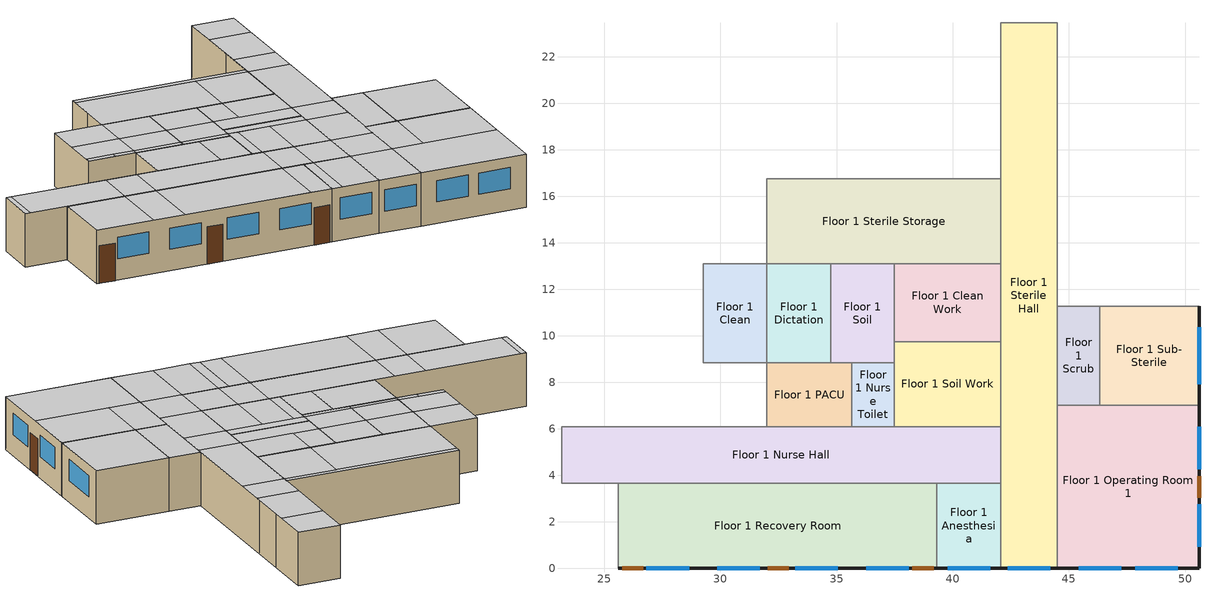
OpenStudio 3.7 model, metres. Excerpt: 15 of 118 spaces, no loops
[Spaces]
Floor 1 Clean
 floor ground (Foundation F 126 Perim 0 Area 1171): 32,13.11 32,8.84 29.26,8.84 29.26,13.11 z0
 wall to Floor 1 Nurse Station: 29.26,8.84 32,8.84 z0:3.05
 wall to Floor 1 Humid: 32,13.11 29.26,13.11 z0:3.05
 wall to Floor 1 Nourishment: 29.26,13.11 29.26,8.84 z0:3.05
 wall to Floor 1 Dictation: 32,8.84 32,13.11 z0:3.05
 ceiling to Floor 2 Exam Hall 2: 30.78,8.84 30.78,9.14 29.26,9.14 29.26,8.84 z3.05
 ceiling to Floor 2 Exam 3: 32,8.84 32,9.14 30.78,9.14 30.78,8.84 z3.05
 ceiling to Floor 2 Reception Hall: 32,9.14 32,10.97 29.26,10.97 29.26,9.14 z3.05
 ceiling to Floor 2 X-Ray: 32,10.97 32,13.11 29.26,13.11 29.26,10.97 z3.05
Floor 1 Operating Room 1
 floor ground (Foundation F 126 Perim 1311 Area 4274): 50.6,7.01 50.6,0 44.5,0 44.5,7.01 z0
 wall outside: 44.5,0 50.6,0 50.6,7.01 z0:3.05
 wall to Floor 1 Sterile Hall: 44.5,7.01 44.5,0 z0:3.05
 wall to Floor 1 Scrub: 46.33,7.01 44.5,7.01 z0:3.05
 wall to Floor 1 Sub-Sterile: 50.6,7.01 46.33,7.01 z0:3.05
 window: 47.85,0 49.68,0 / 50.6,4.27 50.6,6.1 / 50.6,0.91 50.6,2.74 / 45.42,0 47.24,0 z1.22:2.44
 door: 50.6,3.03 50.6,3.95 z0:2.13
 ceiling to Floor 2 Conference: 50.6,0 50.6,3.66 44.5,3.66 44.5,0 z3.05
 ceiling to Floor 2 Office Hall: 46.33,3.66 46.33,7.01 44.5,7.01 44.5,3.66 z3.05
 ceiling to Floor 2 Office: 50.6,3.66 50.6,7.01 46.33,7.01 46.33,3.66 z3.05
Floor 1 Soil
 floor ground (Foundation F 126 Perim 0 Area 1171): 37.49,13.11 37.49,8.84 34.75,8.84 34.75,13.11 z0
 wall to Floor 1 PACU: 34.75,8.84 35.66,8.84 z0:3.05
 wall to Floor 1 Soil Work: 37.49,8.84 37.49,9.75 z0:3.05
 wall to Floor 1 Clean Work: 37.49,9.75 37.49,13.11 z0:3.05
 wall to Floor 1 Nurse Toilet: 35.66,8.84 37.49,8.84 z0:3.05
 wall to Floor 1 Dictation: 34.75,13.11 34.75,8.84 z0:3.05
 wall to Floor 1 Sterile Storage: 37.49,13.11 34.75,13.11 z0:3.05
 ceiling to Floor 2 X-Ray: 37.49,10.97 37.49,13.11 34.75,13.11 34.75,10.97 z3.05
 ceiling to Floor 2 Exam 3: 37.49,8.84 37.49,9.14 34.75,9.14 34.75,8.84 z3.05
 ceiling to Floor 2 Reception Hall: 37.49,9.14 37.49,10.97 34.75,10.97 34.75,9.14 z3.05
Floor 1 Sterile Hall
 floor ground (Foundation F 126 Perim 244 Area 5723): 44.5,23.47 44.5,0 42.06,0 42.06,23.47 z0
 wall outside: 42.06,0 44.5,0 z0:3.05
 wall to Floor 1 Clean Work: 42.06,13.11 42.06,9.75 z0:3.05
 wall to Floor 1 Utility Hall: 44.5,23.47 42.06,23.47 z0:3.05
 wall to Floor 1 Nurse Hall: 42.06,6.1 42.06,3.66 z0:3.05
 wall to Floor 1 Operating Room 2: 44.5,11.28 44.5,18.59 z0:3.05
 wall to Floor 1 Utility Room: 44.5,20.73 44.5,23.47 z0:3.05
 wall to Floor 1 Utility Janitor: 44.5,18.59 44.5,20.73 z0:3.05
 wall to Floor 1 Soil Work: 42.06,9.75 42.06,6.1 z0:3.05
 wall to Floor 1 Scrub: 44.5,7.01 44.5,11.28 z0:3.05
 wall to Floor 1 Sterile Storage: 42.06,16.76 42.06,13.11 z0:3.05
 wall to Floor 1 Locker Room Hall: 42.06,19.2 42.06,16.76 z0:3.05
 wall to Floor 1 Anesthesia: 42.06,3.66 42.06,0 z0:3.05
 wall to Floor 1 Operating Room 3: 42.06,23.47 42.06,19.2 z0:3.05
 window: 42.37,0 44.2,0 z1.22:2.44
 ceiling to Floor 2 Work Hall: 44.5,16.46 44.5,18.29 42.06,18.29 42.06,16.46 z3.05
 ceiling to Floor 2 Nurse Station 1: 44.5,18.29 44.5,21.34 42.06,21.34 42.06,18.29 z3.05
 ceiling to Floor 2 Storage 2: 44.5,21.34 44.5,23.47 42.06,23.47 42.06,21.34 z3.05
 ceiling to Floor 2 Conference Toilet: 44.5,3.66 44.5,6.1 42.06,6.1 42.06,3.66 z3.05
 ceiling to Floor 2 Reception Hall: 44.5,9.14 44.5,10.97 42.06,10.97 42.06,9.14 z3.05
 ceiling to Floor 2 Conference: 44.5,0 44.5,3.66 42.06,3.66 42.06,0 z3.05
 ceiling to Floor 2 Lounge: 44.5,6.1 44.5,9.14 42.06,9.14 42.06,6.1 z3.05
 ceiling to Floor 2 Scheduling 1: 44.5,10.97 44.5,16.46 42.06,16.46 42.06,10.97 z3.05
Floor 1 Anesthesia
 floor ground (Foundation F 126 Perim 274 Area 1003): 42.06,3.66 42.06,0 39.32,0 39.32,3.66 z0
 wall outside: 39.32,0 42.06,0 z0:3.05
 wall to Floor 1 Nurse Hall: 42.06,3.66 39.32,3.66 z0:3.05
 wall to Floor 1 Recovery Room: 39.32,3.66 39.32,0 z0:3.05
 window: 39.78,0 41.61,0 z1.22:2.44
 ceiling to Floor 2 Exam 4: 42.06,0 42.06,3.66 39.93,3.66 39.93,0 z3.05
 ceiling to Floor 2 Exam Hall 3: 39.93,0 39.93,3.66 39.32,3.66 39.32,0 z3.05
Floor 1 Sterile Storage
 floor ground (Foundation F 126 Perim 0 Area 3679): 42.06,16.76 42.06,13.11 32,13.11 32,16.76 z0
 wall to Floor 1 Nurse Janitor: 32,16.76 32,14.94 z0:3.05
 wall to Floor 1 Humid: 32,14.94 32,13.11 z0:3.05
 wall to Floor 1 Locker Room Hall: 42.06,16.76 32,16.76 z0:3.05
 wall to Floor 1 Dictation: 32,13.11 34.75,13.11 z0:3.05
 wall to Floor 1 Clean Work: 37.49,13.11 42.06,13.11 z0:3.05
 ceiling to Floor 2 Scheduling 1: 42.06,13.11 42.06,16.46 39.01,16.46 39.01,13.11 z3.05
 ceiling to Floor 2 Work Hall: 42.06,16.46 42.06,16.76 32,16.76 32,16.46 z3.05
 ceiling to Floor 2 X-Ray: 39.01,13.11 39.01,16.46 32,16.46 32,13.11 z3.05
Floor 1 PACU
 floor ground (Foundation F 126 Perim 0 Area 1003): 35.66,8.84 35.66,6.1 32,6.1 32,8.84 z0
 wall to Floor 1 Nurse Toilet: 35.66,6.1 35.66,8.84 z0:3.05
 wall to Floor 1 Nurse Station: 32,8.84 32,6.1 z0:3.05
 wall to Floor 1 Nurse Hall: 32,6.1 35.66,6.1 z0:3.05
 wall to Floor 1 Dictation: 34.75,8.84 32,8.84 z0:3.05
 ceiling to Floor 2 Exam 3: 35.66,6.1 35.66,8.84 32,8.84 32,6.1 z3.05
Floor 1 Scrub
 floor ground (Foundation F 126 Perim 0 Area 78): 46.33,11.28 46.33,7.01 44.5,7.01 44.5,11.28 z0
 wall to Floor 1 Operating Room 2: 46.33,11.28 44.5,11.28 z0:3.05
 wall to Floor 1 Sub-Sterile: 46.33,7.01 46.33,11.28 z0:3.05
 ceiling to Floor 2 Office Hall: 46.33,7.01 46.33,11.28 44.5,11.28 44.5,7.01 z3.05
Floor 1 Sub-Sterile
 floor ground (Foundation F 126 Perim 427 Area 1821): 50.6,11.28 50.6,7.01 46.33,7.01 46.33,11.28 z0
 wall outside: 50.6,7.01 50.6,11.28 z0:3.05
 wall to Floor 1 Operating Room 2: 50.6,11.28 46.33,11.28 z0:3.05
 window: 50.6,7.92 50.6,10.36 z1.22:2.44
 ceiling to Floor 2 Office: 50.6,7.01 50.6,11.28 46.33,11.28 46.33,7.01 z3.05
Floor 1 Recovery Room
 floor ground (Foundation F 126 Perim 1372 Area 5017): 39.32,3.66 39.32,0 25.6,0 25.6,3.66 z0
 wall outside: 25.6,0 39.32,0 z0:3.05
 wall to Floor 1 Step Down: 25.6,3.66 25.6,0 z0:3.05
 wall to Floor 1 Nurse Hall: 39.32,3.66 25.6,3.66 z0:3.05
 window: 26.82,0 28.65,0 / 36.27,0 38.1,0 / 33.22,0 35.05,0 / 29.87,0 31.7,0 z1.22:2.44
 door: 32.03,0 32.95,0 / 25.77,0 26.68,0 / 38.27,0 39.18,0 z0:2.13
 ceiling to Floor 2 Exam Hall 3: 39.32,0 39.32,3.66 38.1,3.66 38.1,0 z3.05
 ceiling to Floor 2 Exam 3: 38.1,0 38.1,3.66 30.78,3.66 30.78,0 z3.05
 ceiling to Floor 2 Exam Hall 2: 30.78,0 30.78,3.66 28.96,3.66 28.96,0 z3.05
 ceiling to Floor 2 Exam 2: 28.96,0 28.96,3.66 25.6,3.66 25.6,0 z3.05
Floor 1 Nurse Toilet
 floor ground (Foundation F 126 Perim 0 Area 502): 37.49,8.84 37.49,6.1 35.66,6.1 35.66,8.84 z0
 wall to Floor 1 Soil Work: 37.49,6.1 37.49,8.84 z0:3.05
 wall to Floor 1 Nurse Hall: 35.66,6.1 37.49,6.1 z0:3.05
 ceiling to Floor 2 Exam 3: 37.49,6.1 37.49,8.84 35.66,8.84 35.66,6.1 z3.05
Floor 1 Clean Work
 floor ground (Foundation F 126 Perim 0 Area 1533): 42.06,13.11 42.06,9.75 37.49,9.75 37.49,13.11 z0
 wall to Floor 1 Soil Work: 37.49,9.75 42.06,9.75 z0:3.05
 ceiling to Floor 2 Scheduling 1: 42.06,10.97 42.06,13.11 39.01,13.11 39.01,10.97 z3.05
 ceiling to Floor 2 Reception Hall: 42.06,9.75 42.06,10.97 37.49,10.97 37.49,9.75 z3.05
 ceiling to Floor 2 X-Ray: 39.01,10.97 39.01,13.11 37.49,13.11 37.49,10.97 z3.05
Floor 1 Nurse Hall
 floor ground (Foundation F 126 Perim 0 Area 4608): 42.06,6.1 42.06,3.66 23.16,3.66 23.16,6.1 z0
 wall to Floor 1 Soil Work: 42.06,6.1 37.49,6.1 z0:3.05
 wall to Floor 1 Step Down: 23.16,3.66 25.6,3.66 z0:3.05
 wall to Floor 1 Pre-Op Hall: 23.16,6.1 23.16,3.66 z0:3.05
 wall to Floor 1 Nurse Station: 32,6.1 23.16,6.1 z0:3.05
 ceiling to Floor 2 Exam 2: 28.96,3.66 28.96,6.1 23.47,6.1 23.47,3.66 z3.05
 ceiling to Floor 2 Storage 1: 42.06,3.66 42.06,6.1 39.93,6.1 39.93,3.66 z3.05
 ceiling to Floor 2 Exam Hall 1: 23.47,3.66 23.47,6.1 23.16,6.1 23.16,3.66 z3.05
 ceiling to Floor 2 Exam Hall 2: 30.78,3.66 30.78,6.1 28.96,6.1 28.96,3.66 z3.05
 ceiling to Floor 2 Exam 3: 38.1,3.66 38.1,6.1 30.78,6.1 30.78,3.66 z3.05
 ceiling to Floor 2 Exam Hall 3: 39.93,3.66 39.93,6.1 38.1,6.1 38.1,3.66 z3.05
Floor 1 Soil Work
 floor ground (Foundation F 126 Perim 0 Area 1672): 42.06,9.75 42.06,6.1 37.49,6.1 37.49,9.75 z0
 ceiling to Floor 2 Reception Hall: 42.06,9.14 42.06,9.75 37.49,9.75 37.49,9.14 z3.05
 ceiling to Floor 2 Dictation: 42.06,6.1 42.06,9.14 39.93,9.14 39.93,6.1 z3.05
 ceiling to Floor 2 Exam Hall 3: 39.93,6.1 39.93,9.14 38.1,9.14 38.1,6.1 z3.05
 ceiling to Floor 2 Exam 3: 38.1,6.1 38.1,9.14 37.49,9.14 37.49,6.1 z3.05
Floor 1 Dictation
 floor ground (Foundation F 126 Perim 0 Area 1171): 34.75,13.11 34.75,8.84 32,8.84 32,13.11 z0
 ceiling to Floor 2 Exam 3: 34.75,8.84 34.75,9.14 32,9.14 32,8.84 z3.05
 ceiling to Floor 2 X-Ray: 34.75,10.97 34.75,13.11 32,13.11 32,10.97 z3.05
 ceiling to Floor 2 Reception Hall: 34.75,9.14 34.75,10.97 32,10.97 32,9.14 z3.05
[Site]
Atlanta-Hartsfield Jackson Intl AP_GA_USA: Latitude {deg}=33.63; Longitude {deg}=-84.43; Time Zone {hr}=-5; Elevation {m}=308; Terrain=City
[Building]
-Outpatient-ASHRAE 169-2013-3A created: 2026-01-24 15:13:09 -0500: North Axis {deg}=0; Default Construction Set=90.1-2013 - Outpatient - ASHRAE 169-2013-3A; Standards Number of Stories=3; Standards Number of Above Ground Stories=3; Standards Building Type=Outpatient
[ClimateZones]
Climate Zone Institution Name 1=ASHRAE; Climate Zone Document Name 1=ANSI/ASHRAE Standard 169; Climate Zone Document Year 1=2006; Climate Zone Value 1=3A
[Site:WaterMainsTemperature]
Calculation Method=Correlation; Annual Average Outdoor Air Temperature {C}=16.6; Maximum Difference In Monthly Average Outdoor Air Temperatures {deltaC}=22.5
[SizingPeriod:DesignDay] Barometric Pressure {Pa}=97621; Rain Indicator=No; Snow Indicator=No; Day of Month=21; Daylight Saving Time Indicator=No; Humidity Condition Type=Wetbulb; Dry-Bulb Temperature Range Modifier Type=DefaultMultipliers
Name | Maximum Dry-Bulb Temperature {C} | Daily Dry-Bulb Temperature Range {deltaC} | Wind Speed {m/s} | Wind Direction {deg} | Month | Day Type | Wetbulb or DewPoint at Maximum Dry-Bulb {C} | Solar Model Indicator | ASHRAE Clear Sky Optical Depth for Beam Irradiance | ASHRAE Clear Sky Optical Depth for Diffuse Irradiance | Sky Clearness
Atlanta-Hartsfield.Jackson.Intl.AP_GA_USA Ann Clg .4% Condns DB=>MWB | 34.4 | 9.5 | 4 | 300 | 7 | SummerDesignDay | 23.5 | ASHRAETau | 0.556 | 1.779
Atlanta-Hartsfield.Jackson.Intl.AP_GA_USA Ann Htg 99.6% Condns DB | -6.3 | 0 | 5.3 | 320 | 1 | WinterDesignDay | -6.3 | ASHRAEClearSky |  |  | 0
[Site:GroundTemperature:FCfactorMethod]
January Ground Temperature {C}=16; February Ground Temperature {C}=11.9; March Ground Temperature {C}=7.7; April Ground Temperature {C}=4; May Ground Temperature {C}=7.9; June Ground Temperature {C}=13.8; July Ground Temperature {C}=17.2; August Ground Temperature {C}=20.8; September Ground Temperature {C}=24.8; October Ground Temperature {C}=26.1; November Ground Temperature {C}=26.5; December Ground Temperature {C}=22.5
[Material:NoMass] Thermal Absorptance=0.9; Solar Absorptance=0.7
Name | Roughness | Thermal Resistance {m2-K/W} | Visible Absorptance
CP02 CARPET PAD | VeryRough | 0.21648 | 0.8
Typical Insulation R-10.94 | Smooth | 1.92744 | 0.7
Typical Carpet Pad | Smooth | 0.21648 | 0.8
Typical Insulation R-10.81 | Smooth | 1.90342 | 0.7
Typical Insulation R-24.52 | Smooth | 4.31889 | 0.7
Typical Insulation R-0.58 | Smooth | 0.101875 | 0.7
Typical Insulation R-1.15 | Smooth | 0.202527 | 0.7
[Material]
Name | Roughness | Thickness {m} | Conductivity {W/m-K} | Density {kg/m3} | Specific Heat {J/kg-K} | Thermal Absorptance | Solar Absorptance | Visible Absorptance
100mm Normalweight concrete floor | MediumSmooth | 0.1016 | 2.31 | 2322 | 832
G01 13mm gypsum board | Smooth | 0.0127 | 0.16 | 800 | 1090 | 0.9 | 0.7 | 0.5
4 in. Normalweight Concrete Floor | MediumRough | 0.1016 | 2.31 | 2322 | 832 | 0.9 | 0.7 | 0.7
25mm Stucco | Smooth | 0.0254 | 0.72 | 1856 | 840 | 0.9 | 0.7 | 0.7
5/8 in. Gypsum Board | MediumSmooth | 0.0159 | 0.16 | 800 | 1090 | 0.9 | 0.7 | 0.7
Roof Membrane - Highly Reflective | VeryRough | 0.0095 | 0.16 | 1121.29 | 1460 | 0.75 | 0.45 | 0.7
Metal Roof Surface; F08 Metal surface | Smooth | 0.0008 | 45.28 | 7824 | 500 | 0.9 | 0.7 | 0.7
8 in. Normalweight Concrete Floor | MediumRough | 0.2032 | 2.31 | 2322 | 832 | 0.9 | 0.7 | 0.7
8 in. Concrete Block Basement Wall | MediumRough | 0.2032 | 1.326 | 1842 | 912 | 0.9 | 0.7 | 0.7
G05 25mm wood | MediumSmooth | 0.0254 | 0.15 | 608 | 1630 | 0.9 | 0.5 | 0.5
Std Wood 6inch | MediumSmooth | 0.15 | 0.12 | 540 | 1210 | 0.9 | 0.7 | 0.7
[Construction:FfactorGroundFloor] F-Factor {W/m-K}=1.26344
Name | Area {m2} | PerimeterExposed {m}
Foundation F 126 Perim 0 Area 1672 | 16.7225 | 0
Foundation F 126 Perim 0 Area 1533 | 15.329 | 0
Foundation F 126 Perim 0 Area 4608 | 46.0799 | 0
Foundation F 126 Perim 0 Area 502 | 5.01676 | 0
Foundation F 126 Perim 1372 Area 5017 | 50.1676 | 13.716
Foundation F 126 Perim 427 Area 1821 | 18.209 | 4.2672
Foundation F 126 Perim 0 Area 78 | 7.80386 | 0
Foundation F 126 Perim 1311 Area 4274 | 42.7354 | 13.1064
Foundation F 126 Perim 0 Area 1171 | 11.7058 | 0
Foundation F 126 Perim 0 Area 1003 | 10.0335 | 0
Foundation F 126 Perim 244 Area 5723 | 57.2283 | 2.4384
Foundation F 126 Perim 0 Area 3679 | 36.7896 | 0
Foundation F 126 Perim 274 Area 1003 | 10.0335 | 2.7432
[DefaultConstructionSet]
90.1-2013 - Outpatient - ASHRAE 169-2013-3A: Default Exterior Surface Constructions=Default Surface Constructions 1; Default Interior Surface Constructions=Default Surface Constructions 2; Default Ground Contact Surface Constructions=Default Surface Constructions 3; Default Exterior SubSurface Constructions=Default Sub Surface Constructions 1; Default Interior SubSurface Constructions=Default Sub Surface Constructions 2; Interior Partition Construction=Typical Interior Partition
[DefaultSurfaceConstructions]
Name | Floor Construction | Wall Construction | Roof Ceiling Construction
Default Surface Constructions 1 | Typical Insulated Exterior Mass Floor R-13.51 | Typical Insulated Steel Framed Exterior Wall R-12.99 | Typical IEAD Roof - Highly Reflective R-25.64
Default Surface Constructions 2 | Typical Interior Floor | Typical Interior Wall | Typical Interior Ceiling
Default Surface Constructions 3 | Typical Insulated Carpeted 8in Slab Floor | Typical Insulated Basement Mass Wall
[Construction]
Typical Insulated Exterior Mass Floor R-13.51: Typical Insulation R-10.94, 4 in. Normalweight Concrete Floor, Typical Carpet Pad
Typical Insulated Steel Framed Exterior Wall R-12.99: 25mm Stucco, 5/8 in. Gypsum Board, Typical Insulation R-10.81, 5/8 in. Gypsum Board
Typical IEAD Roof - Highly Reflective R-25.64: Roof Membrane - Highly Reflective, Typical Insulation R-24.52, Metal Roof Surface
Typical Interior Floor: 100mm Normalweight concrete floor, CP02 CARPET PAD
Typical Interior Wall: G01 13mm gypsum board, G01 13mm gypsum board
Typical Interior Ceiling: CP02 CARPET PAD, 100mm Normalweight concrete floor
Typical Insulated Carpeted 8in Slab Floor: 8 in. Normalweight Concrete Floor, Typical Carpet Pad
Typical Insulated Basement Mass Wall: 8 in. Concrete Block Basement Wall
U 0.55 SHGC 0.25: Glass_2175_LayerAvg, Gap_1_W_0_0032, Glass_2022F_LayerAvg
Typical Insulated Metal Door R-1.43: F08 Metal surface, Typical Insulation R-0.58
U 0.60 SHGC 0.25 Dbl 2.5mm air: Glass_2175_LayerAvg, Gap_1_W_0_0025, Glass_2022F_LayerAvg
Typical Overhead Door R-2.0: Typical Insulation R-1.15
Window_U_0.55_SHGC_0.35_Skylight_Frame_Width_0.709_in: Glass_2052_LayerAvg, Gap_1_W_0_0038, Glass_2027F_LayerAvg
Typical Interior Window: Clear 3mm
Typical Interior Door; Typical Interior Partition: G05 25mm wood
InteriorFurnishings: Std Wood 6inch
[DefaultSubSurfaceConstructions]
Name | Fixed Window Construction | Operable Window Construction | Door Construction | Glass Door Construction | Overhead Door Construction | Skylight Construction | Tubular Daylight Dome Construction | Tubular Daylight Diffuser Construction
Default Sub Surface Constructions 1 | U 0.55 SHGC 0.25 | U 0.55 SHGC 0.25 | Typical Insulated Metal Door R-1.43 | U 0.60 SHGC 0.25 Dbl 2.5mm air | Typical Overhead Door R-2.0 | Window_U_0.55_SHGC_0.35_Skylight_Frame_Width_0.709_in | Typical Interior Window | Typical Interior Window
Default Sub Surface Constructions 2 | Typical Interior Window | Typical Interior Window | Typical Interior Door
[WindowMaterial:Glazing] Optical Data Type=SpectralAverage; Infrared Transmittance at Normal Incidence=0; Back Side Infrared Hemispherical Emissivity=0.84; Dirt Correction Factor for Solar and Visible Transmittance=1; Solar Diffusing=No
Name | Thickness {m} | Solar Transmittance at Normal Incidence | Front Side Solar Reflectance at Normal Incidence | Back Side Solar Reflectance at Normal Incidence | Visible Transmittance at Normal Incidence | Front Side Visible Reflectance at Normal Incidence | Back Side Visible Reflectance at Normal Incidence | Front Side Infrared Hemispherical Emissivity | Conductivity {W/m-K}
Glass_2175_LayerAvg | 0.0086 | 0.167758 | 0.217606 | 0.437978 | 0.416044 | 0.078729 | 0.10654 | 0.84 | 1
Glass_2022F_LayerAvg | 0.0039 | 0.355897 | 0.394095 | 0.265645 | 0.677694 | 0.042734 | 0.05547 | 0.046 | 1
Glass_2052_LayerAvg | 0.00837 | 0.507767 | 0.054228 | 0.0544931 | 0.586833 | 0.05805 | 0.058397 | 0.84 | 1
Glass_2027F_LayerAvg | 0.004 | 0.369744 | 0.470069 | 0.340935 | 0.765222 | 0.0546 | 0.073741 | 0.03675 | 1
Clear 3mm | 0.003 | 0.837 | 0.075 | 0.075 | 0.898 | 0.081 | 0.081 | 0.84 | 0.9
[WindowMaterial:Gas] Gas Type=Air
Name | Thickness {m}
Gap_1_W_0_0032 | 0.0032
Gap_1_W_0_0025 | 0.0025
Gap_1_W_0_0038 | 0.0038
[Space] Building Story=Building Story 1; Part of Total Floor Area=Yes
Name | Space Type | Thermal Zone | Design Specification Outdoor Air Object
Floor 1 Sterile Storage | Outpatient Janitor | Floor 1 Sterile Storage ZN | Outpatient Janitor Ventilation to per-area
Floor 1 Clean | Outpatient CleanWork | Floor 1 Clean ZN | Outpatient CleanWork Ventilation to per-area
Floor 1 Operating Room 1 | Outpatient OR | Floor 1 Operating Room 1 ZN | Outpatient OR Ventilation to per-area
Floor 1 Soil | Outpatient Soil Work | Floor 1 Soil ZN | Outpatient Soil Work Ventilation to per-area
Floor 1 Sterile Hall | Outpatient Hall | Floor 1 Sterile Hall ZN | Outpatient Hall Ventilation to per-area
Floor 1 Anesthesia | Outpatient Anesthesia | Floor 1 Anesthesia ZN | Outpatient Anesthesia Ventilation to per-area
Floor 1 Dictation | Outpatient Office | Floor 1 Dictation ZN | Outpatient Office Ventilation to per-area
Floor 1 PACU | Outpatient PACU | Floor 1 PACU ZN | Outpatient PACU Ventilation to per-area
Floor 1 Scrub | Outpatient Hall | Floor 1 Scrub ZN | Outpatient Hall Ventilation to per-area
Floor 1 Sub-Sterile | Outpatient Hall_infil | Floor 1 Sub-Sterile ZN | Outpatient Hall_infil Ventilation to per-area
Floor 1 Recovery Room | Outpatient PACU | Floor 1 Recovery Room ZN | Outpatient PACU Ventilation to per-area
Floor 1 Nurse Toilet | Outpatient Toilet | Floor 1 Nurse Toilet ZN | Outpatient Toilet Ventilation to per-area
Floor 1 Clean Work | Outpatient CleanWork | Floor 1 Clean Work ZN | Outpatient CleanWork Ventilation to per-area
Floor 1 Nurse Hall | Outpatient Hall | Floor 1 Nurse Hall ZN | Outpatient Hall Ventilation to per-area
Floor 1 Soil Work | Outpatient Soil Work | Floor 1 Soil Work ZN | Outpatient Soil Work Ventilation to per-area
[BuildingStory]
Building Story 1: Nominal Z Coordinate {m}=0
[SpaceType] Standards Building Type=Outpatient
Name | Default Schedule Set | Design Specification Outdoor Air Object | Standards Space Type
Outpatient Anesthesia | Outpatient Anesthesia Schedule Set | Outpatient Anesthesia Ventilation | Anesthesia
Outpatient CleanWork | Outpatient CleanWork Schedule Set | Outpatient CleanWork Ventilation | CleanWork
Outpatient Hall | Outpatient Hall Schedule Set | Outpatient Hall Ventilation | Hall
Outpatient Hall_infil | Outpatient Hall_infil Schedule Set | Outpatient Hall_infil Ventilation | Hall_infil
Outpatient Janitor | Outpatient Janitor Schedule Set | Outpatient Janitor Ventilation | Janitor
Outpatient OR | Outpatient OR Schedule Set | Outpatient OR Ventilation | OR
Outpatient Office | Outpatient Office Schedule Set | Outpatient Office Ventilation | Office
Outpatient PACU | Outpatient PACU Schedule Set | Outpatient PACU Ventilation | PACU
Outpatient Soil Work | Outpatient Soil Work Schedule Set | Outpatient Soil Work Ventilation | Soil Work
Outpatient Toilet | Outpatient Toilet Schedule Set | Outpatient Toilet Ventilation | Toilet
[People:Definition] Number of People Calculation Method=People/Area; Fraction Radiant=0.3
Name | People per Space Floor Area {person/m2}
Outpatient Anesthesia People Definition; Outpatient CleanWork People Definition; Outpatient OR People Definition; Outpatient PACU People Definition; Outpatient Soil Work People Definition | 0.215493
Outpatient Office People Definition | 0.0538196
[People] Work Efficiency Schedule=Work Efficiency Schedule; Clothing Insulation Schedule=Clothing Schedule; Air Velocity Schedule=Air Velocity Schedule; Multiplier=1
Name | People Definition | Space or SpaceType
Outpatient Anesthesia People | Outpatient Anesthesia People Definition | Outpatient Anesthesia
Outpatient CleanWork People | Outpatient CleanWork People Definition | Outpatient CleanWork
Outpatient Office People | Outpatient Office People Definition | Outpatient Office
Outpatient OR People | Outpatient OR People Definition | Outpatient OR
Outpatient PACU People | Outpatient PACU People Definition | Outpatient PACU
Outpatient Soil Work People | Outpatient Soil Work People Definition | Outpatient Soil Work
[Lights:Definition] Design Level Calculation Method=Watts/Area; Fraction Radiant=0.7; Fraction Visible=0.2; Return Air Fraction=0
Name | Watts per Space Floor Area {W/m2}
Outpatient Anesthesia Lights Definition; Outpatient CleanWork Lights Definition; Outpatient Soil Work Lights Definition | 17.8681
Outpatient Hall Lights Definition; Outpatient Hall_infil Lights Definition | 10.6563
Outpatient Janitor Lights Definition | 6.78126
Outpatient Office Lights Definition | 11.9479
Outpatient OR Lights Definition | 26.6945
Outpatient PACU Lights Definition | 12.3785
Outpatient Toilet Lights Definition | 10.5486
[Lights] Fraction Replaceable=1
Name | Lights Definition | Space or SpaceType
Outpatient Anesthesia Lights | Outpatient Anesthesia Lights Definition | Outpatient Anesthesia
Outpatient CleanWork Lights | Outpatient CleanWork Lights Definition | Outpatient CleanWork
Outpatient Hall Lights | Outpatient Hall Lights Definition | Outpatient Hall
Outpatient Hall_infil Lights | Outpatient Hall_infil Lights Definition | Outpatient Hall_infil
Outpatient Janitor Lights | Outpatient Janitor Lights Definition | Outpatient Janitor
Outpatient Office Lights | Outpatient Office Lights Definition | Outpatient Office
Outpatient OR Lights | Outpatient OR Lights Definition | Outpatient OR
Outpatient PACU Lights | Outpatient PACU Lights Definition | Outpatient PACU
Outpatient Soil Work Lights | Outpatient Soil Work Lights Definition | Outpatient Soil Work
Outpatient Toilet Lights | Outpatient Toilet Lights Definition | Outpatient Toilet
[ElectricEquipment:Definition] Design Level Calculation Method=Watts/Area; Fraction Latent=0; Fraction Radiant=0.5; Fraction Lost=0
Name | Watts per Space Floor Area {W/m2}
Outpatient Anesthesia Elec Equip Definition; Outpatient CleanWork Elec Equip Definition; Outpatient Soil Work Elec Equip Definition | 21.5278
Outpatient Hall Elec Equip Definition; Outpatient Hall_infil Elec Equip Definition; Outpatient Toilet Elec Equip Definition | 4.30556
Outpatient Janitor Elec Equip Definition | 1.07639
Outpatient Office Elec Equip Definition | 11.8403
Outpatient OR Elec Equip Definition | 43.0556
Outpatient PACU Elec Equip Definition | 32.2917
[ElectricEquipment]
Name | Electric Equipment Definition | Space or SpaceType
Outpatient Anesthesia Elec Equip | Outpatient Anesthesia Elec Equip Definition | Outpatient Anesthesia
Outpatient CleanWork Elec Equip | Outpatient CleanWork Elec Equip Definition | Outpatient CleanWork
Outpatient Hall Elec Equip | Outpatient Hall Elec Equip Definition | Outpatient Hall
Outpatient Hall_infil Elec Equip | Outpatient Hall_infil Elec Equip Definition | Outpatient Hall_infil
Outpatient Janitor Elec Equip | Outpatient Janitor Elec Equip Definition | Outpatient Janitor
Outpatient Office Elec Equip | Outpatient Office Elec Equip Definition | Outpatient Office
Outpatient OR Elec Equip | Outpatient OR Elec Equip Definition | Outpatient OR
Outpatient PACU Elec Equip | Outpatient PACU Elec Equip Definition | Outpatient PACU
Outpatient Soil Work Elec Equip | Outpatient Soil Work Elec Equip Definition | Outpatient Soil Work
Outpatient Toilet Elec Equip | Outpatient Toilet Elec Equip Definition | Outpatient Toilet
[DesignSpecification:OutdoorAir]
Name | Outdoor Air Method | Outdoor Air Flow per Floor Area {m3/s-m2} | Outdoor Air Flow per Person {m3/s-person} | Outdoor Air Flow Air Changes per Hour {1/hr} | Outdoor Air Flow Rate {m3/s}
Outpatient Anesthesia Ventilation; Outpatient CleanWork Ventilation; Outpatient Soil Work Ventilation | Sum | 0.001524
Outpatient Hall Ventilation; Outpatient Hall_infil Ventilation | Sum | 0.0003048
Outpatient Janitor Ventilation | Sum | 0.0006096
Outpatient Office Ventilation | Sum | 0.0003048 | 0.00235974
Outpatient OR Ventilation | Sum | 0.00254 | 0.0141584
Outpatient PACU Ventilation | Sum | 0.00270764 | 0.00235974
Outpatient Toilet Ventilation |  | 0 | 0 | 0
Outpatient Anesthesia Ventilation to per-area; Outpatient CleanWork Ventilation to per-area; Outpatient Soil Work Ventilation to per-area | Sum | 0.001524 | 0 | 0 | 0
Outpatient Office Ventilation to per-area | Sum | 0.0004318 | 0 | 0 | 0
Outpatient Hall Ventilation to per-area; Outpatient Hall_infil Ventilation to per-area | Sum | 0.0003048 | 0 | 0 | 0
Outpatient Toilet Ventilation to per-area | Sum | 0 | 0 | 0 | 0
Outpatient Janitor Ventilation to per-area | Sum | 0.0006096 | 0 | 0 | 0
Outpatient OR Ventilation to per-area | Sum | 0.00559105 | 0 | 0 | 0
Outpatient PACU Ventilation to per-area | Sum | 0.00321615 | 0 | 0 | 0
[DefaultScheduleSet] Number of People Schedule=OutPatientHealthCare BLDG_OCC_SCH; People Activity Level Schedule=OutPatientHealthCare ACTIVITY_SCH; Electric Equipment Schedule=OutPatientHealthCare BLDG_EQUIP_SCH_2013; Infiltration Schedule=OutPatientHealthCare INFIL_SCH
Name | Lighting Schedule | Gas Equipment Schedule
Outpatient Anesthesia Schedule Set; Outpatient CleanWork Schedule Set; Outpatient Toilet Schedule Set | OutPatientHealthCare BLDG_LIGHT_SCH
Outpatient Hall Schedule Set; Outpatient Hall_infil Schedule Set | OutPatientHealthCare BLDG_LIGHT_CORRIDOR_SCH
Outpatient Janitor Schedule Set | OutPatientHealthCare BLDG_LIGHT_STORAGE_SCH_20102013
Outpatient Office Schedule Set | OutPatientHealthCare BLDG_LIGHT_OFFICE_SCH_20102013
Outpatient OR Schedule Set | OutPatientHealthCare BLDG_LIGHT_EXAM_SCH | OutPatientHealthCare BLDG_EQUIP_SCH
Outpatient PACU Schedule Set; Outpatient Soil Work Schedule Set | OutPatientHealthCare BLDG_LIGHT_EXAM_SCH
[ThermostatSetpoint:DualSetpoint]
Name | Heating Setpoint Temperature Schedule | Cooling Setpoint Temperature Schedule
Outpatient Anesthesia Thermostat 1; Outpatient CleanWork Thermostat 1; Outpatient CleanWork Thermostat 2; Outpatient Office Thermostat 1; Outpatient Hall Thermostat 5; Outpatient Toilet Thermostat 3; Outpatient PACU Thermostat 1; Outpatient PACU Thermostat 2; Outpatient Hall Thermostat 8; Outpatient Soil Work Thermostat 1; Outpatient Soil Work Thermostat 3; Outpatient Hall Thermostat 9; Outpatient Hall_infil Thermostat 1 | OutPatientHealthCare HTGSETP_SCH_YES_OPTIMUM | OutPatientHealthCare CLGSETP_SCH_YES_OPTIMUM
Outpatient OR Thermostat 1 | OutPatientHealthCare OR_HTGSETP_SCH | OutPatientHealthCare OR_CLGSETP_SCH
Outpatient Janitor Thermostat 2 | OutPatientHealthCare HTGSETP_SCH_YES_OPTIMUM | OutPatientHealthCare CLGSETP_SCH_NO_SETBACK
[GasEquipment:Definition]
Outpatient OR Gas Equip Definition: Design Level Calculation Method=Watts/Area; Watts per Space Floor Area {W/m2}=75.3001; Fraction Latent=0; Fraction Radiant=0; Fraction Lost=0.5
[GasEquipment]
Outpatient OR Gas Equip: Gas Equipment Definition=Outpatient OR Gas Equip Definition; Space or SpaceType=Outpatient OR
[SpaceInfiltration:DesignFlowRate] Schedule=OutPatientHealthCare INFIL_SCH; Design Flow Rate Calculation Method=Flow/ExteriorArea; Flow per Exterior Surface Area {m3/s-m2}=0.000569573; Constant Term Coefficient=0; Temperature Term Coefficient=0; Velocity Term Coefficient=0.224; Velocity Squared Term Coefficient=0
Name | Space or SpaceType
Floor 1 Anesthesia Infiltration | Floor 1 Anesthesia
Floor 1 Operating Room 1 Infiltration | Floor 1 Operating Room 1
Floor 1 Recovery Room Infiltration | Floor 1 Recovery Room
Floor 1 Sterile Hall Infiltration | Floor 1 Sterile Hall
Floor 1 Sub-Sterile Infiltration | Floor 1 Sub-Sterile
[ThermalZone] Use Ideal Air Loads=No
Floor 1 Anesthesia ZN: Thermostat=Outpatient Anesthesia Thermostat 1
Floor 1 Clean ZN: Thermostat=Outpatient CleanWork Thermostat 1
Floor 1 Clean Work ZN: Thermostat=Outpatient CleanWork Thermostat 2
Floor 1 Dictation ZN: Thermostat=Outpatient Office Thermostat 1
Floor 1 Nurse Hall ZN: Thermostat=Outpatient Hall Thermostat 5
Floor 1 Nurse Toilet ZN: Thermostat=Outpatient Toilet Thermostat 3
Floor 1 Operating Room 1 ZN: Thermostat=Outpatient OR Thermostat 1; Primary Daylighting Control=Floor 1 Operating Room 1 Daylt Sensor 1; Fraction of Zone Controlled by Primary Daylighting Control=0.609; Secondary Daylighting Control=Floor 1 Operating Room 1 Daylt Sensor 2; Fraction of Zone Controlled by Secondary Daylighting Control=0.33; Humidistat=Zone Control Humidistat 1
Floor 1 PACU ZN: Thermostat=Outpatient PACU Thermostat 1
Floor 1 Recovery Room ZN: Thermostat=Outpatient PACU Thermostat 2; Primary Daylighting Control=Floor 1 Recovery Room Daylt Sensor 1; Fraction of Zone Controlled by Primary Daylighting Control=0.667; Secondary Daylighting Control=Floor 1 Recovery Room Daylt Sensor 2; Fraction of Zone Controlled by Secondary Daylighting Control=0.332
Floor 1 Scrub ZN: Thermostat=Outpatient Hall Thermostat 8
Floor 1 Soil ZN: Thermostat=Outpatient Soil Work Thermostat 1
Floor 1 Soil Work ZN: Thermostat=Outpatient Soil Work Thermostat 3
Floor 1 Sterile Hall ZN: Thermostat=Outpatient Hall Thermostat 9
Floor 1 Sterile Storage ZN: Thermostat=Outpatient Janitor Thermostat 2
Floor 1 Sub-Sterile ZN: Thermostat=Outpatient Hall_infil Thermostat 1
[ZoneControl:Humidistat]
Zone Control Humidistat 1: Humidifying Relative Humidity Setpoint Schedule=OutPatientHealthCare MinRelHumSetSch; Dehumidifying Relative Humidity Setpoint Schedule=OutPatientHealthCare MaxRelHumSetSch
[InternalMass:Definition]
Internal Mass Definition 1: Construction=InteriorFurnishings; Design Level Calculation Method=SurfaceArea/Area; Surface Area per Space Floor Area=2
[InternalMass] Internal Mass Definition=Internal Mass Definition 1; Multiplier=1
Name | Space or SpaceType
Floor 1 Soil Work Mass | Floor 1 Soil Work
Floor 1 Clean Work Mass | Floor 1 Clean Work
Floor 1 Nurse Hall Mass | Floor 1 Nurse Hall
Floor 1 Nurse Toilet Mass | Floor 1 Nurse Toilet
Floor 1 Recovery Room Mass | Floor 1 Recovery Room
Floor 1 Sub-Sterile Mass | Floor 1 Sub-Sterile
Floor 1 Scrub Mass | Floor 1 Scrub
Floor 1 Operating Room 1 Mass | Floor 1 Operating Room 1
Floor 1 Soil Mass | Floor 1 Soil
Floor 1 PACU Mass | Floor 1 PACU
Floor 1 Sterile Hall Mass | Floor 1 Sterile Hall
Floor 1 Sterile Storage Mass | Floor 1 Sterile Storage
Floor 1 Clean Mass | Floor 1 Clean
Floor 1 Anesthesia Mass | Floor 1 Anesthesia
Floor 1 Dictation Mass | Floor 1 Dictation
[Exterior:Lights:Definition]
Name | Design Level {W}
Occ Sensing Exterior Lights Def | 8297.7
NonDimming Exterior Lights Def | 173.8
[Exterior:Lights] Control Option=AstronomicalClock
Name | Exterior Lights Definition | Schedule
Occ Sensing Exterior Lights Def | Occ Sensing Exterior Lights Def | OutPatientHealthCare Exterior_lighting_schedule_b
NonDimming Exterior Lights Def | NonDimming Exterior Lights Def | OutPatientHealthCare Exterior_lighting_schedule_a
[Daylighting:Control] Position Z-Coordinate {m}=0.762; Illuminance Setpoint {lux}=375; Lighting Control Type=Stepped; Minimum Input Power Fraction for Continuous Dimming Control=0.3; Minimum Light Output Fraction for Continuous Dimming Control=0.2; Number of Stepped Control Steps=3; Probability Lighting will be Reset When Needed in Manual Stepped Control=1; Maximum Allowable Discomfort Glare Index=22
Name | Space | Position X-Coordinate {m} | Position Y-Coordinate {m}
Floor 1 Operating Room 1 Daylt Sensor 1 | Floor 1 Operating Room 1 | 1.524 | 1.609344
Floor 1 Operating Room 1 Daylt Sensor 2 | Floor 1 Operating Room 1 | 1.524 | 3.243072
Floor 1 Recovery Room Daylt Sensor 1 | Floor 1 Recovery Room | 16.764 | 1.609344
Floor 1 Recovery Room Daylt Sensor 2 | Floor 1 Recovery Room | 16.764 | 3.243072
[Schedule:Ruleset]
Name | Default Day Schedule | Summer Design Day Schedule | Winter Design Day Schedule
Clothing Schedule | Clothing Schedule Default Winter Clothes
Air Velocity Schedule | Air Velocity Schedule Default
Work Efficiency Schedule | Work Efficiency Schedule Default
OutPatientHealthCare BLDG_OCC_SCH | OutPatientHealthCare BLDG_OCC_SCH Default | OutPatientHealthCare BLDG_OCC_SCH Summer Design Day | OutPatientHealthCare BLDG_OCC_SCH Winter Design Day
OutPatientHealthCare ACTIVITY_SCH | OutPatientHealthCare ACTIVITY_SCH Default | OutPatientHealthCare ACTIVITY_SCH Summer Design Day | OutPatientHealthCare ACTIVITY_SCH Winter Design Day
OutPatientHealthCare BLDG_LIGHT_SCH | OutPatientHealthCare BLDG_LIGHT_SCH Default | OutPatientHealthCare BLDG_LIGHT_SCH Summer Design Day | OutPatientHealthCare BLDG_LIGHT_SCH Winter Design Day
OutPatientHealthCare BLDG_EQUIP_SCH_2013 | OutPatientHealthCare BLDG_EQUIP_SCH_2013 Default | OutPatientHealthCare BLDG_EQUIP_SCH_2013 Summer Design Day | OutPatientHealthCare BLDG_EQUIP_SCH_2013 Winter Design Day
OutPatientHealthCare INFIL_SCH | OutPatientHealthCare INFIL_SCH Default | OutPatientHealthCare INFIL_SCH Summer Design Day | OutPatientHealthCare INFIL_SCH Winter Design Day
OutPatientHealthCare HTGSETP_SCH_YES_OPTIMUM | OutPatientHealthCare HTGSETP_SCH_YES_OPTIMUM Default | OutPatientHealthCare HTGSETP_SCH_YES_OPTIMUM Summer Design Day | OutPatientHealthCare HTGSETP_SCH_YES_OPTIMUM Winter Design Day
OutPatientHealthCare CLGSETP_SCH_YES_OPTIMUM | OutPatientHealthCare CLGSETP_SCH_YES_OPTIMUM Default | OutPatientHealthCare CLGSETP_SCH_YES_OPTIMUM Summer Design Day | OutPatientHealthCare CLGSETP_SCH_YES_OPTIMUM Winter Design Day
OutPatientHealthCare BLDG_LIGHT_EXAM_SCH | OutPatientHealthCare BLDG_LIGHT_EXAM_SCH Default | OutPatientHealthCare BLDG_LIGHT_EXAM_SCH Summer Design Day | OutPatientHealthCare BLDG_LIGHT_EXAM_SCH Winter Design Day
OutPatientHealthCare BLDG_LIGHT_CORRIDOR_SCH | OutPatientHealthCare BLDG_LIGHT_CORRIDOR_SCH Default | OutPatientHealthCare BLDG_LIGHT_CORRIDOR_SCH Summer Design Day | OutPatientHealthCare BLDG_LIGHT_CORRIDOR_SCH Winter Design Day
OutPatientHealthCare BLDG_LIGHT_STORAGE_SCH_20102013 | OutPatientHealthCare BLDG_LIGHT_STORAGE_SCH_20102013 Default | OutPatientHealthCare BLDG_LIGHT_STORAGE_SCH_20102013 Summer Design Day | OutPatientHealthCare BLDG_LIGHT_STORAGE_SCH_20102013 Winter Design Day
OutPatientHealthCare CLGSETP_SCH_NO_SETBACK | OutPatientHealthCare CLGSETP_SCH_NO_SETBACK Default | OutPatientHealthCare CLGSETP_SCH_NO_SETBACK Summer Design Day | OutPatientHealthCare CLGSETP_SCH_NO_SETBACK Winter Design Day
OutPatientHealthCare BLDG_LIGHT_OFFICE_SCH_20102013 | OutPatientHealthCare BLDG_LIGHT_OFFICE_SCH_20102013 Default | OutPatientHealthCare BLDG_LIGHT_OFFICE_SCH_20102013 Summer Design Day | OutPatientHealthCare BLDG_LIGHT_OFFICE_SCH_20102013 Winter Design Day
OutPatientHealthCare BLDG_EQUIP_SCH | OutPatientHealthCare BLDG_EQUIP_SCH Default | OutPatientHealthCare BLDG_EQUIP_SCH Summer Design Day | OutPatientHealthCare BLDG_EQUIP_SCH Winter Design Day
OutPatientHealthCare OR_HTGSETP_SCH | OutPatientHealthCare OR_HTGSETP_SCH Default | OutPatientHealthCare OR_HTGSETP_SCH Summer Design Day | OutPatientHealthCare OR_HTGSETP_SCH Winter Design Day
OutPatientHealthCare OR_CLGSETP_SCH | OutPatientHealthCare OR_CLGSETP_SCH Default | OutPatientHealthCare OR_CLGSETP_SCH Summer Design Day | OutPatientHealthCare OR_CLGSETP_SCH Winter Design Day
OutPatientHealthCare MinRelHumSetSch | OutPatientHealthCare MinRelHumSetSch Default | OutPatientHealthCare MinRelHumSetSch Summer Design Day | OutPatientHealthCare MinRelHumSetSch Winter Design Day
OutPatientHealthCare MaxRelHumSetSch | OutPatientHealthCare MaxRelHumSetSch Default | OutPatientHealthCare MaxRelHumSetSch Summer Design Day | OutPatientHealthCare MaxRelHumSetSch Winter Design Day
OutPatientHealthCare Exterior_lighting_schedule_b | OutPatientHealthCare Exterior_lighting_schedule_b Default | OutPatientHealthCare Exterior_lighting_schedule_b Summer Design Day | OutPatientHealthCare Exterior_lighting_schedule_b Winter Design Day
OutPatientHealthCare Exterior_lighting_schedule_a | OutPatientHealthCare Exterior_lighting_schedule_a Default | OutPatientHealthCare Exterior_lighting_schedule_a Summer Design Day | OutPatientHealthCare Exterior_lighting_schedule_a Winter Design Day
[Schedule:Day]
Clothing Schedule Default Winter Clothes; OutPatientHealthCare INFIL_SCH Winter Design Day; OutPatientHealthCare INFIL_SCH Summer Design Day: 24, 0, 1
Clothing Schedule Summer Clothes: 24, 0, 0.5
Air Velocity Schedule Default: 24, 0, 0.2
Work Efficiency Schedule Default: 24, 0, 0
OutPatientHealthCare BLDG_OCC_SCH Default: 8, 0, 0, 17, 0, 0.05, 24, 0, 0
OutPatientHealthCare BLDG_OCC_SCH Summer Design Day; OutPatientHealthCare BLDG_OCC_SCH SmrDsn|Wkdy Day: 4, 0, 0.05, 6, 0, 0.2, 7, 0, 0.5, 18, 0, 0.9, 20, 0, 0.5, 22, 0, 0.2, 24, 0, 0.05
OutPatientHealthCare BLDG_OCC_SCH Winter Design Day; OutPatientHealthCare BLDG_OCC_SCH WntrDsn|Sat Day: 7, 0, 0.05, 9, 0, 0.2, 15, 0, 0.3, 20, 0, 0.2, 24, 0, 0.05
OutPatientHealthCare ACTIVITY_SCH Default; OutPatientHealthCare ACTIVITY_SCH Winter Design Day; OutPatientHealthCare ACTIVITY_SCH Summer Design Day: 24, 0, 120
OutPatientHealthCare BLDG_LIGHT_SCH Default; OutPatientHealthCare BLDG_LIGHT_EXAM_SCH Default; OutPatientHealthCare BLDG_LIGHT_CORRIDOR_SCH Default: 8, 0, 0.05, 17, 0, 0.1, 24, 0, 0.05
OutPatientHealthCare BLDG_LIGHT_SCH Summer Design Day; OutPatientHealthCare BLDG_LIGHT_SCH SmrDsn|Wkdy Day; OutPatientHealthCare BLDG_LIGHT_EXAM_SCH Summer Design Day; OutPatientHealthCare BLDG_LIGHT_EXAM_SCH SmrDsn|Wkdy Day; OutPatientHealthCare BLDG_LIGHT_CORRIDOR_SCH Summer Design Day; OutPatientHealthCare BLDG_LIGHT_CORRIDOR_SCH SmrDsn|Wkdy Day; OutPatientHealthCare BLDG_LIGHT_STORAGE_SCH_20102013 Summer Design Day; OutPatientHealthCare BLDG_LIGHT_OFFICE_SCH_20102013 Summer Design Day: 4, 0, 0.1, 6, 0, 0.3, 7, 0, 0.6, 18, 0, 0.9, 20, 0, 0.6, 22, 0, 0.3, 24, 0, 0.1
OutPatientHealthCare BLDG_LIGHT_SCH Winter Design Day; OutPatientHealthCare BLDG_LIGHT_SCH WntrDsn|Sat Day; OutPatientHealthCare BLDG_LIGHT_EXAM_SCH Winter Design Day; OutPatientHealthCare BLDG_LIGHT_EXAM_SCH WntrDsn|Sat Day; OutPatientHealthCare BLDG_LIGHT_CORRIDOR_SCH Winter Design Day; OutPatientHealthCare BLDG_LIGHT_CORRIDOR_SCH WntrDsn|Sat Day; OutPatientHealthCare BLDG_LIGHT_STORAGE_SCH_20102013 Winter Design Day; OutPatientHealthCare BLDG_LIGHT_OFFICE_SCH_20102013 Winter Design Day: 7, 0, 0.1, 9, 0, 0.3, 15, 0, 0.4, 20, 0, 0.3, 24, 0, 0.1
OutPatientHealthCare BLDG_EQUIP_SCH_2013 Default: 8, 0, 0.297138, 17, 0, 0.49523, 24, 0, 0.297138
OutPatientHealthCare BLDG_EQUIP_SCH_2013 Sat Day: 7, 0, 0.297138, 9, 0, 0.49523, 15, 0, 0.792368, 20, 0, 0.49523, 24, 0, 0.297138
OutPatientHealthCare BLDG_EQUIP_SCH_2013 Summer Design Day; OutPatientHealthCare BLDG_EQUIP_SCH Summer Design Day; OutPatientHealthCare BLDG_EQUIP_SCH SmrDsn|Wkdy Day: 4, 0, 0.3, 6, 0, 0.5, 18, 0, 1, 20, 0, 0.5, 24, 0, 0.3
OutPatientHealthCare BLDG_EQUIP_SCH_2013 Wkdy Day: 4, 0, 0.297138, 6, 0, 0.49523, 18, 0, 0.990461, 20, 0, 0.49523, 24, 0, 0.297138
OutPatientHealthCare BLDG_EQUIP_SCH_2013 Winter Design Day; OutPatientHealthCare BLDG_EQUIP_SCH Winter Design Day; OutPatientHealthCare BLDG_EQUIP_SCH WntrDsn|Sat Day: 7, 0, 0.3, 9, 0, 0.5, 15, 0, 0.8, 20, 0, 0.5, 24, 0, 0.3
OutPatientHealthCare INFIL_SCH Default; OutPatientHealthCare INFIL_SCH Default|Sat|Wkdy Day: 24, 0, 0.25
OutPatientHealthCare HTGSETP_SCH_YES_OPTIMUM Default; OutPatientHealthCare OR_HTGSETP_SCH Default; OutPatientHealthCare OR_HTGSETP_SCH Winter Design Day; OutPatientHealthCare OR_HTGSETP_SCH Summer Design Day: 24, 0, 18.3
OutPatientHealthCare HTGSETP_SCH_YES_OPTIMUM Sat Day: 5, 0, 18.3, 6, 0, 19.4, 7, 0, 20, 15, 0, 21.1, 24, 0, 18.3
OutPatientHealthCare HTGSETP_SCH_YES_OPTIMUM Summer Design Day: 5, 0, 18.3, 18, 0, 21.1, 24, 0, 18.3
OutPatientHealthCare HTGSETP_SCH_YES_OPTIMUM Wkdy Day: 5, 0, 18.3, 6, 0, 19.4, 7, 0, 20, 18, 0, 21.1, 24, 0, 18.3
OutPatientHealthCare HTGSETP_SCH_YES_OPTIMUM Winter Design Day: 7, 0, 18.3, 15, 0, 21.1, 24, 0, 18.3
OutPatientHealthCare CLGSETP_SCH_YES_OPTIMUM Default: 24, 0, 25
OutPatientHealthCare CLGSETP_SCH_YES_OPTIMUM Sat Day: 5, 0, 25, 6, 0, 23.9, 7, 0, 23.3, 15, 0, 22.2, 24, 0, 25
OutPatientHealthCare CLGSETP_SCH_YES_OPTIMUM Summer Design Day; OutPatientHealthCare CLGSETP_SCH_NO_SETBACK Summer Design Day: 5, 0, 25, 18, 0, 22.2, 24, 0, 25
OutPatientHealthCare CLGSETP_SCH_YES_OPTIMUM Wkdy Day: 5, 0, 25, 6, 0, 23.9, 7, 0, 23.3, 18, 0, 22.2, 24, 0, 25
OutPatientHealthCare CLGSETP_SCH_YES_OPTIMUM Winter Design Day; OutPatientHealthCare CLGSETP_SCH_NO_SETBACK Winter Design Day: 7, 0, 25, 15, 0, 22.2, 24, 0, 25
OutPatientHealthCare BLDG_LIGHT_STORAGE_SCH_20102013 Default: 8, 0, 0.033565, 17, 0, 0.06713, 24, 0, 0.033565
OutPatientHealthCare BLDG_LIGHT_STORAGE_SCH_20102013 Sat Day: 7, 0, 0.06713, 9, 0, 0.20139, 15, 0, 0.26852, 20, 0, 0.20139, 24, 0, 0.06713
OutPatientHealthCare BLDG_LIGHT_STORAGE_SCH_20102013 Wkdy Day: 4, 0, 0.06713, 6, 0, 0.20139, 7, 0, 0.40278, 18, 0, 0.60417, 20, 0, 0.40278, 22, 0, 0.20139, 24, 0, 0.06713
OutPatientHealthCare CLGSETP_SCH_NO_SETBACK Default; OutPatientHealthCare CLGSETP_SCH_NO_SETBACK Default|Wkdy Day: 24, 0, 22.2
OutPatientHealthCare BLDG_LIGHT_OFFICE_SCH_20102013 Default: 8, 0, 0.05, 17, 0, 0.08591, 24, 0, 0.05
OutPatientHealthCare BLDG_LIGHT_OFFICE_SCH_20102013 Sat Day: 7, 0, 0.08591, 9, 0, 0.25773, 15, 0, 0.34364, 20, 0, 0.25773, 24, 0, 0.08591
OutPatientHealthCare BLDG_LIGHT_OFFICE_SCH_20102013 Wkdy Day: 4, 0, 0.08591, 6, 0, 0.25773, 7, 0, 0.51546, 18, 0, 0.77319, 20, 0, 0.51546, 22, 0, 0.25773, 24, 0, 0.08591
OutPatientHealthCare BLDG_EQUIP_SCH Default: 8, 0, 0.3, 17, 0, 0.5, 24, 0, 0.3
OutPatientHealthCare OR_CLGSETP_SCH Default; OutPatientHealthCare OR_CLGSETP_SCH Winter Design Day; OutPatientHealthCare OR_CLGSETP_SCH Summer Design Day: 6, 0, 22.2, 17, 0, 18.3, 24, 0, 22.2
OutPatientHealthCare MinRelHumSetSch Default; OutPatientHealthCare MinRelHumSetSch Winter Design Day; OutPatientHealthCare MinRelHumSetSch Summer Design Day: 24, 0, 40
OutPatientHealthCare MaxRelHumSetSch Default; OutPatientHealthCare MaxRelHumSetSch Winter Design Day; OutPatientHealthCare MaxRelHumSetSch Summer Design Day: 24, 0, 60
OutPatientHealthCare Exterior_lighting_schedule_b Default; OutPatientHealthCare Exterior_lighting_schedule_b Winter Design Day; OutPatientHealthCare Exterior_lighting_schedule_b Summer Design Day: 6, 0, 0.7, 24, 0, 1
OutPatientHealthCare Exterior_lighting_schedule_a Default; OutPatientHealthCare Exterior_lighting_schedule_a Winter Design Day; OutPatientHealthCare Exterior_lighting_schedule_a Summer Design Day: 6, 0, 0, 24, 0, 1
[Schedule:Rule] Date Specification Type=DateRange; Start Day=1
Name | Schedule Ruleset | Rule Order | Day Schedule | Start Month | End Month | End Day | Apply Monday | Apply Tuesday | Apply Wednesday | Apply Thursday | Apply Friday | Apply Saturday
Schedule Rule 1 | Clothing Schedule | 0 | Clothing Schedule Summer Clothes | 5 | 9 | 30
Schedule Rule 2 | OutPatientHealthCare BLDG_OCC_SCH | 1 | OutPatientHealthCare BLDG_OCC_SCH SmrDsn|Wkdy Day | 1 | 12 | 31 | Yes | Yes | Yes | Yes | Yes
Schedule Rule 3 | OutPatientHealthCare BLDG_OCC_SCH | 0 | OutPatientHealthCare BLDG_OCC_SCH WntrDsn|Sat Day | 1 | 12 | 31 |  |  |  |  |  | Yes
Schedule Rule 4 | OutPatientHealthCare BLDG_LIGHT_SCH | 1 | OutPatientHealthCare BLDG_LIGHT_SCH SmrDsn|Wkdy Day | 1 | 12 | 31 | Yes | Yes | Yes | Yes | Yes
Schedule Rule 5 | OutPatientHealthCare BLDG_LIGHT_SCH | 0 | OutPatientHealthCare BLDG_LIGHT_SCH WntrDsn|Sat Day | 1 | 12 | 31 |  |  |  |  |  | Yes
Schedule Rule 6 | OutPatientHealthCare BLDG_EQUIP_SCH_2013 | 1 | OutPatientHealthCare BLDG_EQUIP_SCH_2013 Sat Day | 1 | 12 | 31 |  |  |  |  |  | Yes
Schedule Rule 7 | OutPatientHealthCare BLDG_EQUIP_SCH_2013 | 0 | OutPatientHealthCare BLDG_EQUIP_SCH_2013 Wkdy Day | 1 | 12 | 31 | Yes | Yes | Yes | Yes | Yes
Schedule Rule 8 | OutPatientHealthCare INFIL_SCH | 0 | OutPatientHealthCare INFIL_SCH Default|Sat|Wkdy Day | 1 | 12 | 31 | Yes | Yes | Yes | Yes | Yes | Yes
Schedule Rule 9 | OutPatientHealthCare HTGSETP_SCH_YES_OPTIMUM | 1 | OutPatientHealthCare HTGSETP_SCH_YES_OPTIMUM Sat Day | 1 | 12 | 31 |  |  |  |  |  | Yes
Schedule Rule 10 | OutPatientHealthCare HTGSETP_SCH_YES_OPTIMUM | 0 | OutPatientHealthCare HTGSETP_SCH_YES_OPTIMUM Wkdy Day | 1 | 12 | 31 | Yes | Yes | Yes | Yes | Yes
Schedule Rule 11 | OutPatientHealthCare CLGSETP_SCH_YES_OPTIMUM | 1 | OutPatientHealthCare CLGSETP_SCH_YES_OPTIMUM Sat Day | 1 | 12 | 31 |  |  |  |  |  | Yes
Schedule Rule 12 | OutPatientHealthCare CLGSETP_SCH_YES_OPTIMUM | 0 | OutPatientHealthCare CLGSETP_SCH_YES_OPTIMUM Wkdy Day | 1 | 12 | 31 | Yes | Yes | Yes | Yes | Yes
Schedule Rule 19 | OutPatientHealthCare BLDG_LIGHT_EXAM_SCH | 1 | OutPatientHealthCare BLDG_LIGHT_EXAM_SCH SmrDsn|Wkdy Day | 1 | 12 | 31 | Yes | Yes | Yes | Yes | Yes
Schedule Rule 20 | OutPatientHealthCare BLDG_LIGHT_EXAM_SCH | 0 | OutPatientHealthCare BLDG_LIGHT_EXAM_SCH WntrDsn|Sat Day | 1 | 12 | 31 |  |  |  |  |  | Yes
Schedule Rule 21 | OutPatientHealthCare BLDG_LIGHT_CORRIDOR_SCH | 1 | OutPatientHealthCare BLDG_LIGHT_CORRIDOR_SCH SmrDsn|Wkdy Day | 1 | 12 | 31 | Yes | Yes | Yes | Yes | Yes
Schedule Rule 22 | OutPatientHealthCare BLDG_LIGHT_CORRIDOR_SCH | 0 | OutPatientHealthCare BLDG_LIGHT_CORRIDOR_SCH WntrDsn|Sat Day | 1 | 12 | 31 |  |  |  |  |  | Yes
Schedule Rule 23 | OutPatientHealthCare BLDG_LIGHT_STORAGE_SCH_20102013 | 1 | OutPatientHealthCare BLDG_LIGHT_STORAGE_SCH_20102013 Sat Day | 1 | 12 | 31 |  |  |  |  |  | Yes
Schedule Rule 24 | OutPatientHealthCare BLDG_LIGHT_STORAGE_SCH_20102013 | 0 | OutPatientHealthCare BLDG_LIGHT_STORAGE_SCH_20102013 Wkdy Day | 1 | 12 | 31 | Yes | Yes | Yes | Yes | Yes
Schedule Rule 25 | OutPatientHealthCare CLGSETP_SCH_NO_SETBACK | 0 | OutPatientHealthCare CLGSETP_SCH_NO_SETBACK Default|Wkdy Day | 1 | 12 | 31 | Yes | Yes | Yes | Yes | Yes
Schedule Rule 26 | OutPatientHealthCare BLDG_LIGHT_OFFICE_SCH_20102013 | 1 | OutPatientHealthCare BLDG_LIGHT_OFFICE_SCH_20102013 Sat Day | 1 | 12 | 31 |  |  |  |  |  | Yes
Schedule Rule 27 | OutPatientHealthCare BLDG_LIGHT_OFFICE_SCH_20102013 | 0 | OutPatientHealthCare BLDG_LIGHT_OFFICE_SCH_20102013 Wkdy Day | 1 | 12 | 31 | Yes | Yes | Yes | Yes | Yes
Schedule Rule 28 | OutPatientHealthCare BLDG_EQUIP_SCH | 1 | OutPatientHealthCare BLDG_EQUIP_SCH SmrDsn|Wkdy Day | 1 | 12 | 31 | Yes | Yes | Yes | Yes | Yes
Schedule Rule 29 | OutPatientHealthCare BLDG_EQUIP_SCH | 0 | OutPatientHealthCare BLDG_EQUIP_SCH WntrDsn|Sat Day | 1 | 12 | 31 |  |  |  |  |  | Yes
